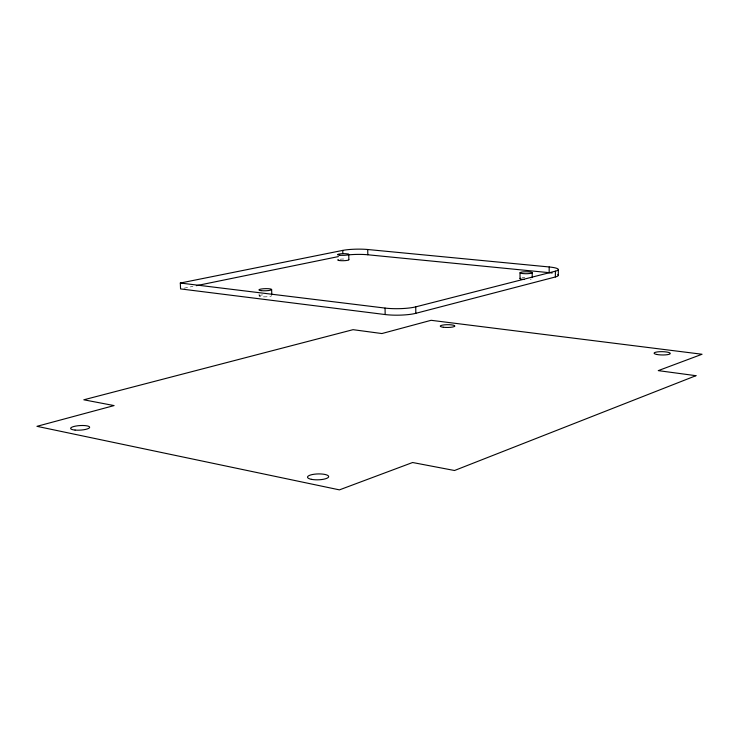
<?xml version="1.0" encoding="UTF-8"?>
<svg xmlns="http://www.w3.org/2000/svg" width="739" height="739" viewBox="0 0 739 739"><rect width="100%" height="100%" fill="white"/><g stroke="black" fill="none" stroke-linecap="round" stroke-linejoin="round"><path stroke-width="0.55" stroke-dasharray="3.69 2.77" d="M183.937 288.219L192.953 286.372M259.084 293.993L259.149 296.006A6.346 1.09 -1.7 0 0 265.874 296.838A6.346 1.09 -1.7 0 0 271.813 295.517M259.149 296.006A6.346 1.09 -1.7 0 1 265.107 294.685M531.258 279.074A6.106 0.998 -0.2 0 1 530.223 279.277M522.039 277.827A6.106 0.998 -0.2 0 1 524.838 277.587M340.005 259.25A5.598 0.85 -1.2 0 1 345.556 259.047"/><path stroke-width="1.11" d="M532.219 277.615L532.219 272.765A6.106 0.979 -0.2 0 0 523.314 271.887A6.106 0.979 -0.2 0 0 522.824 273.578A6.106 0.979 -0.2 0 0 532.219 272.765M552.172 273.024A19.491 3.141 -0.1 0 0 549.169 272.663L549.179 266.964L367.717 249.505A17.893 2.633 -1.1 0 0 342.767 250.392L180.316 283.037L180.556 288.912L385.167 314.546A21.699 3.954 -0.9 0 0 415.826 313.318L555.368 276.968A19.491 3.141 -0.1 0 0 557.806 274.585M555.368 276.968L555.386 271.185A19.51 3.076 -0.1 0 0 549.179 266.964M558.314 275.398L558.333 269.643M180.316 283.037L385.056 308.08A21.717 3.871 -0.9 0 0 415.743 306.861L555.386 271.185M196.334 285.679L338.37 256.59M348.189 254.9A17.875 2.679 -1.1 0 1 367.819 254.77L549.169 272.663M271.638 289.476L271.786 294.51M348.743 254.308L348.854 259.666M342.767 250.392L342.841 253.56M367.717 249.505L367.819 254.77M385.056 308.08L385.167 314.546M415.743 306.861L415.826 313.318M520.025 272.709L520.025 278.52M524.237 279.508A6.106 0.998 -0.2 0 1 520.321 278.261M348.503 259.454A5.598 0.85 -1.2 0 1 343.145 260.719A5.598 0.85 -1.2 0 1 338.185 259.629M695.944 375.689L454.522 470.503L412.602 462.512L339.441 489.874L36.95 426.329L114.092 405.582L83.812 399.799L353.039 329.677L381.887 333.548L431.096 320.301L702.05 354.249L658.255 370.627L695.944 375.689M311.341 479.315A10.595 2.947 -1.6 0 0 328.532 477.089A10.595 2.947 -1.6 0 0 314.361 474.207A10.595 2.947 -1.6 0 0 311.341 479.315M75.055 430.07A9.542 2.282 -3.5 0 0 89.659 427.382A9.542 2.282 -3.5 0 0 75.738 426.07A9.542 2.282 -3.5 0 0 75.055 430.07M656.638 354.434A8.12 1.654 1 0 0 670.088 353.833A8.12 1.654 1 0 0 659.835 351.699A8.12 1.654 1 0 0 656.638 354.434M443.326 327.248A7.307 1.395 -0.5 0 0 454.808 326.13A7.307 1.395 -0.5 0 0 444.481 324.837A7.307 1.395 -0.5 0 0 443.326 327.248M261.098 290.639A6.355 1.062 -1.7 0 0 271.527 289.753A6.355 1.062 -1.7 0 0 263.269 288.764A6.355 1.062 -1.7 0 0 261.098 290.639M339.672 255.232A5.598 0.831 -1.2 0 0 348.706 254.521A5.598 0.831 -1.2 0 0 341.15 253.773A5.598 0.831 -1.2 0 0 339.672 255.232"/></g></svg>
